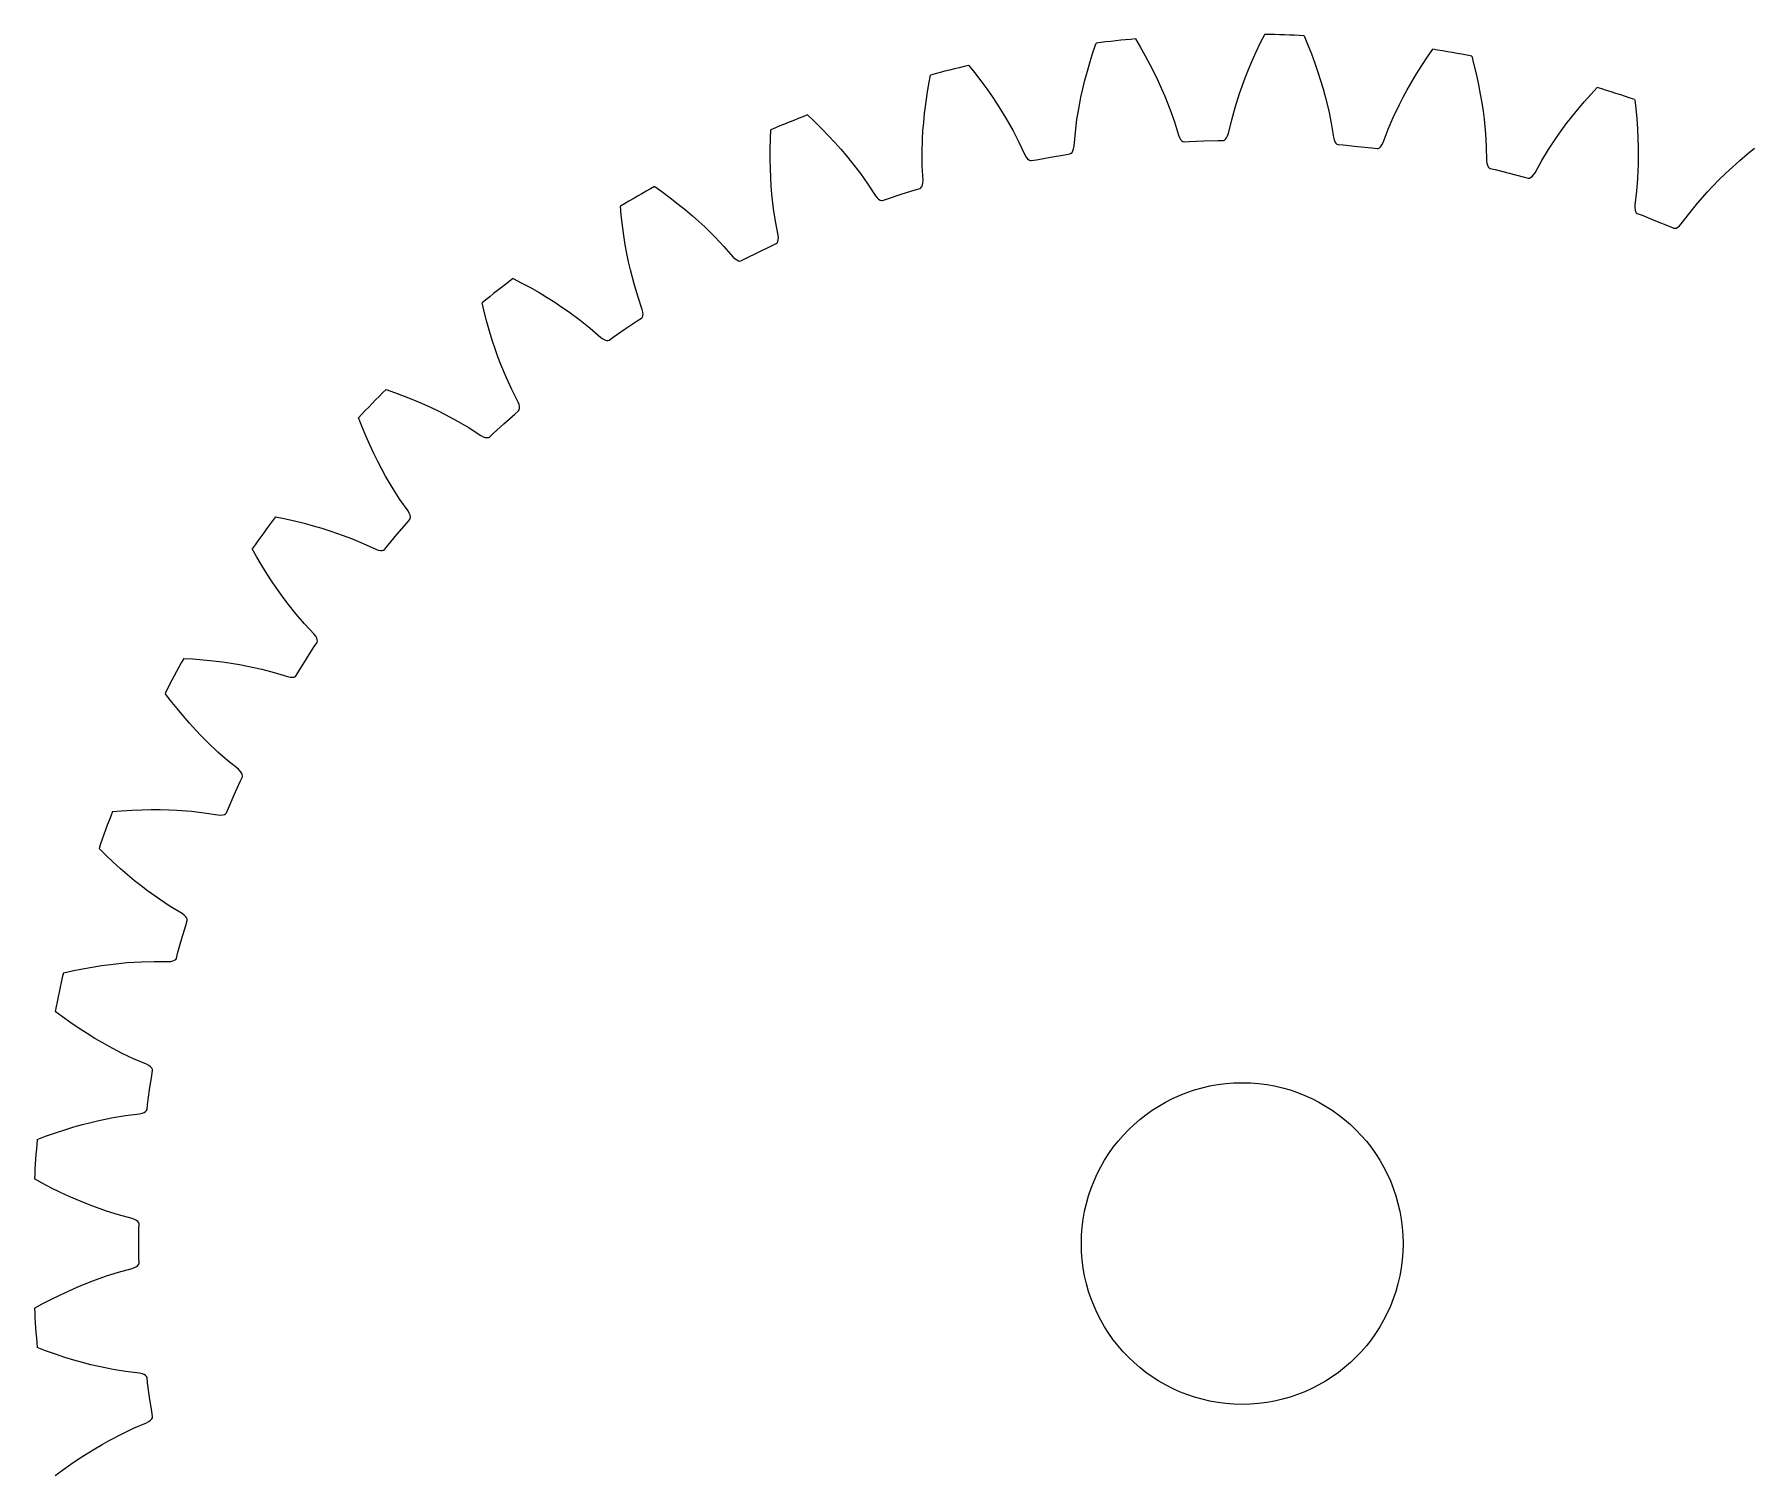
# Model space of a CAD drawing. Extents: x -18.8 to 30.8, y -18.8 to 18.8.
# Drawn here: x -18.77 to 7.96, y -3.61 to 18.8 of the extents above; entities that cross this region are included whole.
import ezdxf

# ---------------------------------------------------------------- set-up
doc = ezdxf.new("R2010")
doc.units = 0

msp = doc.modelspace()

# ---------------------------------------------------------------- linework, layer by layer
msp.add_circle((0, 0), 2.5)
msp.add_circle((0, 0), 2.5)
at = {"layer": 'layer1'}
for p, q in [((-1.659, 18.727), (-1.588, 18.606)), ((0.286, 18.672), (0.349, 18.797)), ((0.963, 18.775), (1.017, 18.646)), ((-2.363, 18.375), (-2.315, 18.53)), ((-2.315, 18.53), (-2.271, 18.662)), ((-1.588, 18.606), (-1.509, 18.465)), ((-1.509, 18.465), (-1.436, 18.328)), ((0.154, 18.384), (0.217, 18.525)), ((0.217, 18.525), (0.286, 18.672)), ((1.017, 18.646), (1.076, 18.495)), ((1.076, 18.495), (1.129, 18.349)), ((2.793, 18.315), (2.882, 18.45)), ((2.882, 18.45), (2.961, 18.565)), ((3.567, 18.459), (3.602, 18.323)), ((-4.249, 18.314), (-4.162, 18.204)), ((-4.162, 18.204), (-4.064, 18.075)), ((-2.444, 18.085), (-2.406, 18.226)), ((-2.406, 18.226), (-2.363, 18.375)), ((-1.436, 18.328), (-1.369, 18.198)), ((-1.369, 18.198), (-1.308, 18.072)), ((0.045, 18.119), (0.097, 18.249)), ((0.097, 18.249), (0.154, 18.384)), ((1.129, 18.349), (1.177, 18.211)), ((1.177, 18.211), (1.219, 18.078)), ((2.635, 18.058), (2.711, 18.183)), ((2.711, 18.183), (2.793, 18.315)), ((3.602, 18.323), (3.639, 18.165)), ((-4.898, 17.867), (-4.871, 18.027)), ((-4.871, 18.027), (-4.846, 18.165)), ((-4.064, 18.075), (-3.972, 17.95)), ((-3.972, 17.95), (-3.889, 17.83)), ((-2.506, 17.819), (-2.478, 17.949)), ((-2.478, 17.949), (-2.444, 18.085)), ((-1.308, 18.072), (-1.253, 17.951)), ((-1.253, 17.951), (-1.204, 17.836)), ((-0.043, 17.877), (-0.002, 17.994)), ((-0.002, 17.994), (0.045, 18.119)), ((1.219, 18.078), (1.257, 17.95)), ((1.257, 17.95), (1.29, 17.83)), ((2.502, 17.82), (2.566, 17.936)), ((2.566, 17.936), (2.635, 18.058)), ((3.639, 18.165), (3.672, 18.014)), ((3.672, 18.014), (3.7, 17.87)), ((5.422, 17.869), (5.516, 17.972)), ((-4.937, 17.569), (-4.92, 17.714)), ((-4.92, 17.714), (-4.898, 17.867)), ((-3.889, 17.83), (-3.811, 17.714)), ((-3.811, 17.714), (-3.739, 17.602)), ((-2.569, 17.472), (-2.531, 17.697)), ((-2.531, 17.697), (-2.506, 17.819)), ((-1.204, 17.836), (-1.12, 17.625)), ((-0.164, 17.469), (-0.112, 17.66)), ((-0.112, 17.66), (-0.043, 17.877)), ((1.29, 17.83), (1.344, 17.609)), ((2.347, 17.504), (2.445, 17.709)), ((2.445, 17.709), (2.502, 17.82)), ((3.7, 17.87), (3.724, 17.732)), ((3.724, 17.732), (3.743, 17.601)), ((5.215, 17.629), (5.315, 17.748)), ((5.315, 17.748), (5.422, 17.869)), ((6.101, 17.782), (6.117, 17.644)), ((-6.757, 17.544), (-6.655, 17.448)), ((-6.655, 17.448), (-6.54, 17.334)), ((-4.962, 17.297), (-4.951, 17.429)), ((-4.951, 17.429), (-4.937, 17.569)), ((-3.739, 17.602), (-3.674, 17.495)), ((-3.674, 17.495), (-3.562, 17.297)), ((-2.593, 17.276), (-2.569, 17.472)), ((-1.12, 17.625), (-1.055, 17.438)), ((-1.055, 17.438), (-0.991, 17.229)), ((-0.213, 17.256), (-0.164, 17.469)), ((1.344, 17.609), (1.382, 17.415)), ((1.382, 17.415), (1.417, 17.199)), ((2.269, 17.322), (2.347, 17.504)), ((3.743, 17.601), (3.759, 17.477)), ((3.759, 17.477), (3.781, 17.251)), ((4.958, 17.298), (5.037, 17.405)), ((5.037, 17.405), (5.123, 17.515)), ((5.123, 17.515), (5.215, 17.629)), ((6.117, 17.644), (6.132, 17.482)), ((6.132, 17.482), (6.143, 17.327)), ((-7.337, 17.012), (-7.333, 17.174)), ((-7.333, 17.174), (-7.327, 17.314)), ((-6.54, 17.334), (-6.432, 17.222)), ((-6.432, 17.222), (-6.332, 17.115)), ((-6.332, 17.115), (-6.239, 17.011)), ((-4.975, 16.945), (-4.969, 17.172)), ((-4.969, 17.172), (-4.962, 17.297)), ((-3.562, 17.297), (-3.472, 17.121)), ((-3.472, 17.121), (-3.379, 16.923)), ((-2.613, 17.058), (-2.593, 17.276)), ((-0.991, 17.229), (-0.975, 17.192)), ((-0.975, 17.192), (-0.958, 17.163)), ((-0.958, 17.163), (-0.94, 17.142)), ((-0.94, 17.142), (-0.922, 17.13)), ((-0.922, 17.13), (-0.904, 17.126)), ((-0.904, 17.126), (-0.824, 17.13)), ((-0.824, 17.13), (-0.599, 17.14)), ((-0.599, 17.14), (-0.373, 17.146)), ((-0.373, 17.146), (-0.293, 17.148)), ((-0.293, 17.148), (-0.275, 17.153)), ((-0.275, 17.153), (-0.258, 17.166)), ((-0.258, 17.166), (-0.242, 17.188)), ((-0.242, 17.188), (-0.227, 17.218)), ((-0.227, 17.218), (-0.213, 17.256)), ((1.417, 17.199), (1.427, 17.16)), ((1.427, 17.16), (1.44, 17.129)), ((1.44, 17.129), (1.455, 17.106)), ((2.172, 17.082), (2.19, 17.118)), ((2.19, 17.118), (2.269, 17.322)), ((3.781, 17.251), (3.792, 17.053)), ((4.76, 17.007), (4.886, 17.196)), ((4.886, 17.196), (4.958, 17.298)), ((6.143, 17.327), (6.151, 17.181)), ((6.151, 17.181), (6.155, 17.041)), ((-7.337, 16.857), (-7.337, 17.012)), ((-7.334, 16.711), (-7.337, 16.857)), ((-6.239, 17.011), (-6.153, 16.91)), ((-6.153, 16.91), (-6.073, 16.813)), ((-4.973, 16.747), (-4.975, 16.945)), ((-3.379, 16.923), (-3.358, 16.889)), ((-3.358, 16.889), (-3.337, 16.863)), ((-3.337, 16.863), (-3.316, 16.845)), ((-3.316, 16.845), (-3.297, 16.835)), ((-3.279, 16.834), (-3.2, 16.849)), ((-3.2, 16.849), (-2.978, 16.889)), ((-2.978, 16.889), (-2.755, 16.927)), ((-2.755, 16.927), (-2.677, 16.94)), ((-2.677, 16.94), (-2.66, 16.948)), ((-2.66, 16.948), (-2.645, 16.963)), ((-2.645, 16.963), (-2.632, 16.987)), ((-2.632, 16.987), (-2.621, 17.019)), ((-2.621, 17.019), (-2.613, 17.058)), ((1.455, 17.106), (1.471, 17.092)), ((1.471, 17.092), (1.488, 17.085)), ((1.488, 17.085), (1.568, 17.078)), ((1.568, 17.078), (1.793, 17.056)), ((1.793, 17.056), (2.017, 17.031)), ((2.017, 17.031), (2.096, 17.021)), ((2.096, 17.021), (2.114, 17.024)), ((2.114, 17.024), (2.133, 17.035)), ((2.133, 17.035), (2.152, 17.054)), ((2.152, 17.054), (2.172, 17.082)), ((3.792, 17.053), (3.796, 16.835)), ((4.658, 16.837), (4.76, 17.007)), ((6.155, 17.041), (6.156, 16.909)), ((6.156, 16.909), (6.155, 16.784)), ((7.733, 16.835), (7.856, 16.941)), ((7.856, 16.941), (7.964, 17.03)), ((-7.329, 16.57), (-7.334, 16.711)), ((-6.073, 16.813), (-5.935, 16.633)), ((-5.935, 16.633), (-5.821, 16.471)), ((-4.961, 16.529), (-4.973, 16.747)), ((-3.297, 16.835), (-3.279, 16.834)), ((3.796, 16.835), (3.802, 16.794)), ((3.802, 16.794), (3.81, 16.762)), ((3.81, 16.762), (3.822, 16.737)), ((3.822, 16.737), (3.836, 16.721)), ((3.836, 16.721), (3.852, 16.712)), ((3.852, 16.712), (3.929, 16.694)), ((3.929, 16.694), (4.149, 16.641)), ((4.149, 16.641), (4.368, 16.585)), ((4.368, 16.585), (4.445, 16.564)), ((4.483, 16.572), (4.505, 16.589)), ((4.505, 16.589), (4.528, 16.613)), ((4.528, 16.613), (4.551, 16.646)), ((4.551, 16.646), (4.658, 16.837)), ((6.155, 16.784), (6.145, 16.556)), ((7.41, 16.534), (7.511, 16.632)), ((7.511, 16.632), (7.618, 16.732)), ((7.618, 16.732), (7.733, 16.835)), ((-9.132, 16.433), (-9.019, 16.352)), ((-9.019, 16.352), (-8.889, 16.255)), ((-7.321, 16.438), (-7.329, 16.57)), ((-7.311, 16.313), (-7.321, 16.438)), ((-7.285, 16.087), (-7.311, 16.313)), ((-5.821, 16.471), (-5.701, 16.288)), ((-5.514, 16.239), (-5.3, 16.311)), ((-5.3, 16.311), (-5.084, 16.379)), ((-5.084, 16.379), (-5.008, 16.402)), ((-5.008, 16.402), (-4.993, 16.412)), ((-4.993, 16.412), (-4.98, 16.43)), ((-4.98, 16.43), (-4.97, 16.455)), ((-4.97, 16.455), (-4.964, 16.488)), ((-4.964, 16.488), (-4.961, 16.529)), ((4.445, 16.564), (4.463, 16.564)), ((4.463, 16.564), (4.483, 16.572)), ((6.129, 16.359), (6.102, 16.142)), ((6.145, 16.556), (6.129, 16.359)), ((7.08, 16.179), (7.231, 16.349)), ((7.231, 16.349), (7.317, 16.44)), ((7.317, 16.44), (7.41, 16.534)), ((-9.652, 15.986), (-9.665, 16.125)), ((-8.889, 16.255), (-8.766, 16.16)), ((-8.766, 16.16), (-8.653, 16.068)), ((-8.653, 16.068), (-8.546, 15.977)), ((-7.255, 15.892), (-7.285, 16.087)), ((-5.701, 16.288), (-5.676, 16.257)), ((-5.676, 16.257), (-5.651, 16.234)), ((-5.651, 16.234), (-5.629, 16.219)), ((-5.629, 16.219), (-5.608, 16.213)), ((-5.608, 16.213), (-5.589, 16.214)), ((-5.589, 16.214), (-5.514, 16.239)), ((6.102, 16.142), (6.102, 16.102)), ((6.102, 16.102), (6.106, 16.069)), ((6.106, 16.069), (6.114, 16.043)), ((6.114, 16.043), (6.125, 16.024)), ((6.956, 16.025), (7.08, 16.179)), ((-9.633, 15.825), (-9.652, 15.986)), ((-9.612, 15.671), (-9.633, 15.825)), ((-8.546, 15.977), (-8.446, 15.889)), ((-8.446, 15.889), (-8.354, 15.805)), ((-8.354, 15.805), (-8.192, 15.645)), ((-7.214, 15.677), (-7.255, 15.892)), ((6.125, 16.024), (6.14, 16.013)), ((6.14, 16.013), (6.214, 15.985)), ((6.214, 15.985), (6.425, 15.901)), ((6.425, 15.901), (6.634, 15.815)), ((6.634, 15.815), (6.707, 15.784)), ((6.707, 15.784), (6.725, 15.782)), ((6.725, 15.782), (6.746, 15.787)), ((6.746, 15.787), (6.77, 15.8)), ((6.77, 15.8), (6.796, 15.822)), ((6.796, 15.822), (6.824, 15.851)), ((6.824, 15.851), (6.956, 16.025)), ((-9.589, 15.527), (-9.612, 15.671)), ((-9.564, 15.389), (-9.589, 15.527)), ((-8.192, 15.645), (-8.056, 15.501)), ((-7.518, 15.414), (-7.314, 15.512)), ((-7.314, 15.512), (-7.242, 15.546)), ((-7.242, 15.546), (-7.228, 15.558)), ((-7.228, 15.558), (-7.218, 15.577)), ((-7.218, 15.577), (-7.212, 15.604)), ((-7.21, 15.637), (-7.214, 15.677)), ((-7.212, 15.604), (-7.21, 15.637)), ((-9.537, 15.259), (-9.564, 15.389)), ((-9.51, 15.137), (-9.537, 15.259)), ((-8.056, 15.501), (-7.913, 15.336)), ((-7.913, 15.336), (-7.883, 15.309)), ((-7.883, 15.309), (-7.856, 15.29)), ((-7.856, 15.29), (-7.831, 15.278)), ((-7.831, 15.278), (-7.81, 15.274)), ((-7.81, 15.274), (-7.792, 15.278)), ((-7.792, 15.278), (-7.721, 15.314)), ((-7.721, 15.314), (-7.518, 15.414)), ((-11.331, 15.002), (-11.207, 14.937)), ((-9.453, 14.917), (-9.51, 15.137)), ((-11.207, 14.937), (-11.064, 14.86)), ((-11.064, 14.86), (-10.93, 14.782)), ((-10.93, 14.782), (-10.805, 14.707)), ((-10.805, 14.707), (-10.686, 14.632)), ((-9.396, 14.728), (-9.453, 14.917)), ((-9.325, 14.521), (-9.396, 14.728)), ((-11.782, 14.487), (-11.815, 14.623)), ((-11.741, 14.331), (-11.782, 14.487)), ((-10.686, 14.632), (-10.575, 14.559)), ((-10.575, 14.559), (-10.473, 14.488)), ((-10.473, 14.488), (-10.289, 14.353)), ((-9.317, 14.481), (-9.325, 14.521)), ((-9.313, 14.448), (-9.317, 14.481)), ((-9.316, 14.421), (-9.313, 14.448)), ((-11.699, 14.181), (-11.741, 14.331)), ((-11.656, 14.042), (-11.699, 14.181)), ((-10.289, 14.353), (-10.135, 14.229)), ((-10.135, 14.229), (-9.97, 14.086)), ((-9.777, 14.09), (-9.59, 14.218)), ((-9.59, 14.218), (-9.402, 14.343)), ((-9.402, 14.343), (-9.335, 14.387)), ((-9.335, 14.387), (-9.323, 14.4)), ((-9.323, 14.4), (-9.316, 14.421)), ((-11.612, 13.908), (-11.656, 14.042)), ((-11.568, 13.783), (-11.612, 13.908)), ((-9.97, 14.086), (-9.937, 14.063)), ((-9.937, 14.063), (-9.907, 14.048)), ((-9.907, 14.048), (-9.881, 14.04)), ((-9.881, 14.04), (-9.859, 14.039)), ((-9.859, 14.039), (-9.842, 14.045)), ((-9.842, 14.045), (-9.777, 14.09)), ((-11.524, 13.666), (-11.568, 13.783)), ((-11.437, 13.456), (-11.524, 13.666)), ((-11.354, 13.277), (-11.437, 13.456)), ((-13.308, 13.279), (-13.176, 13.232)), ((-13.176, 13.232), (-13.025, 13.175)), ((-13.025, 13.175), (-12.881, 13.117)), ((-12.881, 13.117), (-12.746, 13.06)), ((-11.255, 13.082), (-11.354, 13.277)), ((-13.684, 12.707), (-13.735, 12.837)), ((-12.746, 13.06), (-12.618, 13.003)), ((-12.618, 13.003), (-12.499, 12.946)), ((-12.499, 12.946), (-12.387, 12.89)), ((-12.387, 12.89), (-12.187, 12.781)), ((-11.476, 12.745), (-11.307, 12.895)), ((-11.307, 12.895), (-11.247, 12.947)), ((-11.241, 13.044), (-11.255, 13.082)), ((-11.247, 12.947), (-11.237, 12.963)), ((-11.234, 13.011), (-11.241, 13.044)), ((-11.237, 12.963), (-11.232, 12.984)), ((-11.232, 12.984), (-11.234, 13.011)), ((-13.622, 12.557), (-13.684, 12.707)), ((-12.187, 12.781), (-12.017, 12.68)), ((-12.017, 12.68), (-11.834, 12.561)), ((-11.701, 12.538), (-11.643, 12.593)), ((-11.643, 12.593), (-11.476, 12.745)), ((-13.559, 12.415), (-13.622, 12.557)), ((-13.497, 12.283), (-13.559, 12.415)), ((-11.834, 12.561), (-11.797, 12.543)), ((-11.797, 12.543), (-11.766, 12.532)), ((-11.766, 12.532), (-11.739, 12.528)), ((-11.739, 12.528), (-11.717, 12.53)), ((-11.717, 12.53), (-11.701, 12.538)), ((-13.435, 12.157), (-13.497, 12.283)), ((-13.374, 12.039), (-13.435, 12.157)), ((-13.314, 11.93), (-13.374, 12.039)), ((-13.199, 11.733), (-13.314, 11.93)), ((-13.092, 11.567), (-13.199, 11.733)), ((-12.966, 11.388), (-13.092, 11.567)), ((-15.027, 11.298), (-14.89, 11.27)), ((-14.89, 11.27), (-14.732, 11.234)), ((-14.732, 11.234), (-14.581, 11.197)), ((-12.991, 11.196), (-12.939, 11.256)), ((-12.947, 11.352), (-12.966, 11.388)), ((-12.935, 11.321), (-12.947, 11.352)), ((-12.939, 11.256), (-12.931, 11.273)), ((-12.93, 11.295), (-12.935, 11.321)), ((-12.931, 11.273), (-12.93, 11.295)), ((-14.581, 11.197), (-14.44, 11.159)), ((-14.44, 11.159), (-14.305, 11.12)), ((-14.305, 11.12), (-14.179, 11.08)), ((-14.179, 11.08), (-14.06, 11.04)), ((-14.06, 11.04), (-13.847, 10.961)), ((-13.282, 10.85), (-13.138, 11.024)), ((-13.138, 11.024), (-12.991, 11.196)), ((-15.319, 10.678), (-15.388, 10.8)), ((-13.847, 10.961), (-13.665, 10.884)), ((-13.665, 10.884), (-13.467, 10.792)), ((-13.467, 10.792), (-13.428, 10.779)), ((-13.428, 10.779), (-13.395, 10.773)), ((-13.395, 10.773), (-13.368, 10.772)), ((-13.368, 10.772), (-13.347, 10.777)), ((-13.347, 10.777), (-13.332, 10.788)), ((-13.332, 10.788), (-13.282, 10.85)), ((-15.237, 10.539), (-15.319, 10.678)), ((-15.155, 10.407), (-15.237, 10.539)), ((-15.075, 10.285), (-15.155, 10.407)), ((-14.996, 10.169), (-15.075, 10.285)), ((-14.919, 10.061), (-14.996, 10.169)), ((-14.845, 9.96), (-14.919, 10.061)), ((-14.703, 9.782), (-14.845, 9.96)), ((-14.574, 9.633), (-14.703, 9.782)), ((-14.425, 9.473), (-14.574, 9.633)), ((-14.401, 9.44), (-14.425, 9.473)), ((-14.385, 9.411), (-14.401, 9.44)), ((-14.376, 9.385), (-14.385, 9.411)), ((-14.38, 9.346), (-14.374, 9.363)), ((-14.374, 9.363), (-14.376, 9.385)), ((-16.453, 9.096), (-16.313, 9.088)), ((-14.544, 9.088), (-14.423, 9.279)), ((-14.423, 9.279), (-14.38, 9.346)), ((-16.313, 9.088), (-16.152, 9.075)), ((-16.152, 9.075), (-15.997, 9.059)), ((-15.997, 9.059), (-15.852, 9.041)), ((-15.852, 9.041), (-15.714, 9.021)), ((-15.714, 9.021), (-15.583, 8.999)), ((-15.583, 8.999), (-15.46, 8.976)), ((-15.46, 8.976), (-15.238, 8.927)), ((-15.238, 8.927), (-15.047, 8.876)), ((-15.047, 8.876), (-14.837, 8.813)), ((-14.717, 8.815), (-14.704, 8.828)), ((-14.704, 8.828), (-14.663, 8.896)), ((-14.663, 8.896), (-14.544, 9.088)), ((-14.837, 8.813), (-14.798, 8.805)), ((-14.798, 8.805), (-14.764, 8.804)), ((-14.764, 8.804), (-14.737, 8.807)), ((-14.737, 8.807), (-14.717, 8.815)), ((-16.656, 8.443), (-16.742, 8.553)), ((-16.555, 8.316), (-16.656, 8.443)), ((-16.456, 8.197), (-16.555, 8.316)), ((-16.36, 8.087), (-16.456, 8.197)), ((-16.265, 7.983), (-16.36, 8.087)), ((-16.174, 7.886), (-16.265, 7.983)), ((-16.086, 7.798), (-16.174, 7.886)), ((-15.922, 7.641), (-16.086, 7.798)), ((-15.773, 7.511), (-15.922, 7.641)), ((-15.603, 7.373), (-15.773, 7.511)), ((-15.575, 7.344), (-15.603, 7.373)), ((-15.555, 7.317), (-15.575, 7.344)), ((-15.574, 7.181), (-15.541, 7.254)), ((-15.542, 7.293), (-15.555, 7.317)), ((-15.538, 7.272), (-15.542, 7.293)), ((-15.541, 7.254), (-15.538, 7.272)), ((-15.758, 6.768), (-15.667, 6.976)), ((-15.667, 6.976), (-15.574, 7.181)), ((-17.559, 6.718), (-17.419, 6.729)), ((-17.419, 6.729), (-17.258, 6.738)), ((-17.258, 6.738), (-17.102, 6.744)), ((-17.102, 6.744), (-16.956, 6.747)), ((-16.956, 6.747), (-16.816, 6.746)), ((-16.816, 6.746), (-16.683, 6.743)), ((-16.683, 6.743), (-16.559, 6.737)), ((-16.559, 6.737), (-16.332, 6.719)), ((-16.332, 6.719), (-16.135, 6.696)), ((-16.135, 6.696), (-15.92, 6.662)), ((-15.801, 6.681), (-15.789, 6.695)), ((-15.789, 6.695), (-15.758, 6.768)), ((-15.92, 6.662), (-15.879, 6.66)), ((-15.879, 6.66), (-15.846, 6.663)), ((-15.846, 6.663), (-15.82, 6.67)), ((-15.82, 6.67), (-15.801, 6.681)), ((-17.669, 6.042), (-17.769, 6.14)), ((-17.551, 5.931), (-17.669, 6.042)), ((-17.436, 5.827), (-17.551, 5.931)), ((-17.326, 5.731), (-17.436, 5.827)), ((-17.218, 5.641), (-17.326, 5.731)), ((-17.114, 5.559), (-17.218, 5.641)), ((-17.015, 5.483), (-17.114, 5.559)), ((-16.83, 5.351), (-17.015, 5.483)), ((-16.665, 5.242), (-16.83, 5.351)), ((-16.477, 5.129), (-16.665, 5.242)), ((-16.445, 5.105), (-16.477, 5.129)), ((-16.422, 5.081), (-16.445, 5.105)), ((-16.406, 5.059), (-16.422, 5.081)), ((-16.486, 4.727), (-16.422, 4.944)), ((-16.422, 4.944), (-16.399, 5.02)), ((-16.398, 5.039), (-16.406, 5.059)), ((-16.399, 5.02), (-16.398, 5.039)), ((-16.547, 4.51), (-16.486, 4.727)), ((-18.027, 4.271), (-17.875, 4.298)), ((-17.875, 4.298), (-17.73, 4.321)), ((-17.73, 4.321), (-17.591, 4.34)), ((-17.591, 4.34), (-17.459, 4.355)), ((-17.459, 4.355), (-17.335, 4.367)), ((-17.335, 4.367), (-17.108, 4.381)), ((-17.108, 4.381), (-16.91, 4.385)), ((-16.91, 4.385), (-16.692, 4.382)), ((-16.692, 4.382), (-16.652, 4.386)), ((-16.652, 4.386), (-16.619, 4.393)), ((-16.619, 4.393), (-16.594, 4.403)), ((-16.594, 4.403), (-16.577, 4.417)), ((-16.577, 4.417), (-16.567, 4.433)), ((-16.567, 4.433), (-16.547, 4.51)), ((-18.323, 4.209), (-18.186, 4.239)), ((-18.186, 4.239), (-18.027, 4.271)), ((-18.338, 3.524), (-18.451, 3.607)), ((-18.206, 3.431), (-18.338, 3.524)), ((-18.078, 3.343), (-18.206, 3.431)), ((-17.955, 3.264), (-18.078, 3.343)), ((-17.836, 3.19), (-17.955, 3.264)), ((-17.721, 3.123), (-17.836, 3.19)), ((-17.613, 3.061), (-17.721, 3.123)), ((-17.411, 2.956), (-17.613, 3.061)), ((-17.232, 2.872), (-17.411, 2.956)), ((-17.031, 2.786), (-17.232, 2.872)), ((-16.996, 2.766), (-17.031, 2.786)), ((-16.969, 2.746), (-16.996, 2.766)), ((-16.95, 2.727), (-16.969, 2.746)), ((-16.94, 2.707), (-16.95, 2.727)), ((-16.95, 2.61), (-16.938, 2.689)), ((-16.938, 2.689), (-16.94, 2.707)), ((-16.983, 2.387), (-16.95, 2.61)), ((-17.023, 2.084), (-17.013, 2.163)), ((-17.013, 2.163), (-16.983, 2.387)), ((-18.024, 1.85), (-17.896, 1.883)), ((-17.896, 1.883), (-17.774, 1.912)), ((-17.774, 1.912), (-17.551, 1.957)), ((-17.551, 1.957), (-17.356, 1.989)), ((-17.356, 1.989), (-17.139, 2.016)), ((-17.139, 2.016), (-17.1, 2.025)), ((-17.1, 2.025), (-17.069, 2.037)), ((-17.069, 2.037), (-17.045, 2.051)), ((-17.045, 2.051), (-17.03, 2.067)), ((-17.03, 2.067), (-17.023, 2.084)), ((-18.73, 1.618), (-18.599, 1.667)), ((-18.599, 1.667), (-18.446, 1.721)), ((-18.446, 1.721), (-18.299, 1.769)), ((-18.299, 1.769), (-18.159, 1.812)), ((-18.159, 1.812), (-18.024, 1.85)), ((-18.65, 0.938), (-18.773, 1.005)), ((-18.506, 0.863), (-18.65, 0.938)), ((-18.367, 0.795), (-18.506, 0.863)), ((-18.235, 0.733), (-18.367, 0.795)), ((-18.106, 0.677), (-18.235, 0.733)), ((-17.984, 0.626), (-18.106, 0.677)), ((-17.867, 0.581), (-17.984, 0.626)), ((-17.653, 0.504), (-17.867, 0.581)), ((-17.464, 0.446), (-17.653, 0.504)), ((-17.253, 0.389), (-17.464, 0.446)), ((-17.215, 0.374), (-17.253, 0.389)), ((-17.186, 0.358), (-17.215, 0.374)), ((-17.165, 0.341), (-17.186, 0.358)), ((-17.152, 0.323), (-17.165, 0.341)), ((-17.147, 0.306), (-17.152, 0.323)), ((-17.149, 0.226), (-17.147, 0.306)), ((-17.15, 0), (-17.149, 0.226)), ((-17.149, -0.226), (-17.15, 0)), ((-17.147, -0.306), (-17.149, -0.226)), ((-17.867, -0.581), (-17.653, -0.504)), ((-17.653, -0.504), (-17.464, -0.446)), ((-17.464, -0.446), (-17.253, -0.389)), ((-17.253, -0.389), (-17.215, -0.374)), ((-17.215, -0.374), (-17.186, -0.358)), ((-17.186, -0.358), (-17.165, -0.341)), ((-17.165, -0.341), (-17.152, -0.323)), ((-17.152, -0.323), (-17.147, -0.306)), ((-18.506, -0.863), (-18.367, -0.795)), ((-18.367, -0.795), (-18.235, -0.733)), ((-18.235, -0.733), (-18.106, -0.677)), ((-18.106, -0.677), (-17.984, -0.626)), ((-17.984, -0.626), (-17.867, -0.581)), ((-18.773, -1.005), (-18.65, -0.938)), ((-18.65, -0.938), (-18.506, -0.863)), ((-18.599, -1.667), (-18.73, -1.618)), ((-18.446, -1.721), (-18.599, -1.667)), ((-18.299, -1.769), (-18.446, -1.721)), ((-18.159, -1.812), (-18.299, -1.769)), ((-18.024, -1.85), (-18.159, -1.812)), ((-17.896, -1.883), (-18.024, -1.85)), ((-17.774, -1.912), (-17.896, -1.883)), ((-17.551, -1.957), (-17.774, -1.912)), ((-17.356, -1.989), (-17.551, -1.957)), ((-17.139, -2.016), (-17.356, -1.989)), ((-17.1, -2.025), (-17.139, -2.016)), ((-17.069, -2.037), (-17.1, -2.025)), ((-17.045, -2.051), (-17.069, -2.037)), ((-17.03, -2.067), (-17.045, -2.051)), ((-17.023, -2.084), (-17.03, -2.067)), ((-17.013, -2.163), (-17.023, -2.084)), ((-16.983, -2.387), (-17.013, -2.163)), ((-16.95, -2.61), (-16.983, -2.387)), ((-16.938, -2.689), (-16.95, -2.61)), ((-17.411, -2.956), (-17.232, -2.872)), ((-17.232, -2.872), (-17.031, -2.786)), ((-17.031, -2.786), (-16.996, -2.766)), ((-16.996, -2.766), (-16.969, -2.746)), ((-16.969, -2.746), (-16.95, -2.727)), ((-16.95, -2.727), (-16.94, -2.707)), ((-16.94, -2.707), (-16.938, -2.689)), ((-17.955, -3.264), (-17.836, -3.19)), ((-17.836, -3.19), (-17.721, -3.123)), ((-17.721, -3.123), (-17.613, -3.061)), ((-17.613, -3.061), (-17.411, -2.956)), ((-18.338, -3.524), (-18.206, -3.431)), ((-18.206, -3.431), (-18.078, -3.343)), ((-18.078, -3.343), (-17.955, -3.264)), ((-18.451, -3.607), (-18.338, -3.524))]:
    msp.add_line(p, q, dxfattribs=at)
for start, end in [(95.0629, 96.9371), (87.0629, 88.9371), (79.0629, 80.9371), (103.0629, 104.9371), (71.0629, 72.9371), (111.0629, 112.9371), (119.0629, 120.9371), (127.0629, 128.9371), (135.0629, 136.9371), (143.0629, 144.9371), (151.0629, 152.9371), (159.0629, 160.9371), (167.0629, 168.9371), (175.0629, 176.9371), (183.0629, 184.9371)]:
    msp.add_arc((0, 0), 18.8, start, end, dxfattribs=at)
at = {"layer": 'layer3'}
for p, q in [((-1.659, 18.727), (-1.588, 18.606)), ((0.286, 18.672), (0.349, 18.797)), ((0.963, 18.775), (1.017, 18.646)), ((-2.363, 18.375), (-2.315, 18.53)), ((-2.315, 18.53), (-2.271, 18.662)), ((-1.588, 18.606), (-1.509, 18.465)), ((-1.509, 18.465), (-1.436, 18.328)), ((0.154, 18.384), (0.217, 18.525)), ((0.217, 18.525), (0.286, 18.672)), ((1.017, 18.646), (1.076, 18.495)), ((1.076, 18.495), (1.129, 18.349)), ((2.793, 18.315), (2.882, 18.45)), ((2.882, 18.45), (2.961, 18.565)), ((3.567, 18.459), (3.602, 18.323)), ((-4.249, 18.314), (-4.162, 18.204)), ((-4.162, 18.204), (-4.064, 18.075)), ((-2.444, 18.085), (-2.406, 18.226)), ((-2.406, 18.226), (-2.363, 18.375)), ((-1.436, 18.328), (-1.369, 18.198)), ((-1.369, 18.198), (-1.308, 18.072)), ((0.045, 18.119), (0.097, 18.249)), ((0.097, 18.249), (0.154, 18.384)), ((1.129, 18.349), (1.177, 18.211)), ((1.177, 18.211), (1.219, 18.078)), ((2.635, 18.058), (2.711, 18.183)), ((2.711, 18.183), (2.793, 18.315)), ((3.602, 18.323), (3.639, 18.165)), ((-4.898, 17.867), (-4.871, 18.027)), ((-4.871, 18.027), (-4.846, 18.165)), ((-4.064, 18.075), (-3.972, 17.95)), ((-3.972, 17.95), (-3.889, 17.83)), ((-2.506, 17.819), (-2.478, 17.949)), ((-2.478, 17.949), (-2.444, 18.085)), ((-1.308, 18.072), (-1.253, 17.951)), ((-1.253, 17.951), (-1.204, 17.836)), ((-0.043, 17.877), (-0.002, 17.994)), ((-0.002, 17.994), (0.045, 18.119)), ((1.219, 18.078), (1.257, 17.95)), ((1.257, 17.95), (1.29, 17.83)), ((2.502, 17.82), (2.566, 17.936)), ((2.566, 17.936), (2.635, 18.058)), ((3.639, 18.165), (3.672, 18.014)), ((3.672, 18.014), (3.7, 17.87)), ((5.422, 17.869), (5.516, 17.972)), ((-4.937, 17.569), (-4.92, 17.714)), ((-4.92, 17.714), (-4.898, 17.867)), ((-3.889, 17.83), (-3.811, 17.714)), ((-3.811, 17.714), (-3.739, 17.602)), ((-2.569, 17.472), (-2.531, 17.697)), ((-2.531, 17.697), (-2.506, 17.819)), ((-1.204, 17.836), (-1.12, 17.625)), ((-0.164, 17.469), (-0.112, 17.66)), ((-0.112, 17.66), (-0.043, 17.877)), ((1.29, 17.83), (1.344, 17.609)), ((2.347, 17.504), (2.445, 17.709)), ((2.445, 17.709), (2.502, 17.82)), ((3.7, 17.87), (3.724, 17.732)), ((3.724, 17.732), (3.743, 17.601)), ((5.215, 17.629), (5.315, 17.748)), ((5.315, 17.748), (5.422, 17.869)), ((6.101, 17.782), (6.117, 17.644)), ((-6.757, 17.544), (-6.655, 17.448)), ((-6.655, 17.448), (-6.54, 17.334)), ((-4.962, 17.297), (-4.951, 17.429)), ((-4.951, 17.429), (-4.937, 17.569)), ((-3.739, 17.602), (-3.674, 17.495)), ((-3.674, 17.495), (-3.562, 17.297)), ((-2.593, 17.276), (-2.569, 17.472)), ((-1.12, 17.625), (-1.055, 17.438)), ((-1.055, 17.438), (-0.991, 17.229)), ((-0.213, 17.256), (-0.164, 17.469)), ((1.344, 17.609), (1.382, 17.415)), ((1.382, 17.415), (1.417, 17.199)), ((2.269, 17.322), (2.347, 17.504)), ((3.743, 17.601), (3.759, 17.477)), ((3.759, 17.477), (3.781, 17.251)), ((4.958, 17.298), (5.037, 17.405)), ((5.037, 17.405), (5.123, 17.515)), ((5.123, 17.515), (5.215, 17.629)), ((6.117, 17.644), (6.132, 17.482)), ((6.132, 17.482), (6.143, 17.327)), ((-7.337, 17.012), (-7.333, 17.174)), ((-7.333, 17.174), (-7.327, 17.314)), ((-6.54, 17.334), (-6.432, 17.222)), ((-6.432, 17.222), (-6.332, 17.115)), ((-6.332, 17.115), (-6.239, 17.011)), ((-4.975, 16.945), (-4.969, 17.172)), ((-4.969, 17.172), (-4.962, 17.297)), ((-3.562, 17.297), (-3.472, 17.121)), ((-3.472, 17.121), (-3.379, 16.923)), ((-2.613, 17.058), (-2.593, 17.276)), ((-0.991, 17.229), (-0.975, 17.192)), ((-0.975, 17.192), (-0.958, 17.163)), ((-0.958, 17.163), (-0.94, 17.142)), ((-0.94, 17.142), (-0.922, 17.13)), ((-0.922, 17.13), (-0.904, 17.126)), ((-0.904, 17.126), (-0.824, 17.13)), ((-0.824, 17.13), (-0.599, 17.14)), ((-0.599, 17.14), (-0.373, 17.146)), ((-0.373, 17.146), (-0.293, 17.148)), ((-0.293, 17.148), (-0.275, 17.153)), ((-0.275, 17.153), (-0.258, 17.166)), ((-0.258, 17.166), (-0.242, 17.188)), ((-0.242, 17.188), (-0.227, 17.218)), ((-0.227, 17.218), (-0.213, 17.256)), ((1.417, 17.199), (1.427, 17.16)), ((1.427, 17.16), (1.44, 17.129)), ((1.44, 17.129), (1.455, 17.106)), ((2.172, 17.082), (2.19, 17.118)), ((2.19, 17.118), (2.269, 17.322)), ((3.781, 17.251), (3.792, 17.053)), ((4.76, 17.007), (4.886, 17.196)), ((4.886, 17.196), (4.958, 17.298)), ((6.143, 17.327), (6.151, 17.181)), ((6.151, 17.181), (6.155, 17.041)), ((-7.337, 16.857), (-7.337, 17.012)), ((-7.334, 16.711), (-7.337, 16.857)), ((-6.239, 17.011), (-6.153, 16.91)), ((-6.153, 16.91), (-6.073, 16.813)), ((-4.973, 16.747), (-4.975, 16.945)), ((-3.379, 16.923), (-3.358, 16.889)), ((-3.358, 16.889), (-3.337, 16.863)), ((-3.337, 16.863), (-3.316, 16.845)), ((-3.316, 16.845), (-3.297, 16.835)), ((-3.279, 16.834), (-3.2, 16.849)), ((-3.2, 16.849), (-2.978, 16.889)), ((-2.978, 16.889), (-2.755, 16.927)), ((-2.755, 16.927), (-2.677, 16.94)), ((-2.677, 16.94), (-2.66, 16.948)), ((-2.66, 16.948), (-2.645, 16.963)), ((-2.645, 16.963), (-2.632, 16.987)), ((-2.632, 16.987), (-2.621, 17.019)), ((-2.621, 17.019), (-2.613, 17.058)), ((1.455, 17.106), (1.471, 17.092)), ((1.471, 17.092), (1.488, 17.085)), ((1.488, 17.085), (1.568, 17.078)), ((1.568, 17.078), (1.793, 17.056)), ((1.793, 17.056), (2.017, 17.031)), ((2.017, 17.031), (2.096, 17.021)), ((2.096, 17.021), (2.114, 17.024)), ((2.114, 17.024), (2.133, 17.035)), ((2.133, 17.035), (2.152, 17.054)), ((2.152, 17.054), (2.172, 17.082)), ((3.792, 17.053), (3.796, 16.835)), ((4.658, 16.837), (4.76, 17.007)), ((6.155, 17.041), (6.156, 16.909)), ((6.156, 16.909), (6.155, 16.784)), ((7.733, 16.835), (7.856, 16.941)), ((7.856, 16.941), (7.964, 17.03)), ((-7.329, 16.57), (-7.334, 16.711)), ((-6.073, 16.813), (-5.935, 16.633)), ((-5.935, 16.633), (-5.821, 16.471)), ((-4.961, 16.529), (-4.973, 16.747)), ((-3.297, 16.835), (-3.279, 16.834)), ((3.796, 16.835), (3.802, 16.794)), ((3.802, 16.794), (3.81, 16.762)), ((3.81, 16.762), (3.822, 16.737)), ((3.822, 16.737), (3.836, 16.721)), ((3.836, 16.721), (3.852, 16.712)), ((3.852, 16.712), (3.929, 16.694)), ((3.929, 16.694), (4.149, 16.641)), ((4.149, 16.641), (4.368, 16.585)), ((4.368, 16.585), (4.445, 16.564)), ((4.483, 16.572), (4.505, 16.589)), ((4.505, 16.589), (4.528, 16.613)), ((4.528, 16.613), (4.551, 16.646)), ((4.551, 16.646), (4.658, 16.837)), ((6.155, 16.784), (6.145, 16.556)), ((7.41, 16.534), (7.511, 16.632)), ((7.511, 16.632), (7.618, 16.732)), ((7.618, 16.732), (7.733, 16.835)), ((-9.132, 16.433), (-9.019, 16.352)), ((-9.019, 16.352), (-8.889, 16.255)), ((-7.321, 16.438), (-7.329, 16.57)), ((-7.311, 16.313), (-7.321, 16.438)), ((-7.285, 16.087), (-7.311, 16.313)), ((-5.821, 16.471), (-5.701, 16.288)), ((-5.514, 16.239), (-5.3, 16.311)), ((-5.3, 16.311), (-5.084, 16.379)), ((-5.084, 16.379), (-5.008, 16.402)), ((-5.008, 16.402), (-4.993, 16.412)), ((-4.993, 16.412), (-4.98, 16.43)), ((-4.98, 16.43), (-4.97, 16.455)), ((-4.97, 16.455), (-4.964, 16.488)), ((-4.964, 16.488), (-4.961, 16.529)), ((4.445, 16.564), (4.463, 16.564)), ((4.463, 16.564), (4.483, 16.572)), ((6.129, 16.359), (6.102, 16.142)), ((6.145, 16.556), (6.129, 16.359)), ((7.08, 16.179), (7.231, 16.349)), ((7.231, 16.349), (7.317, 16.44)), ((7.317, 16.44), (7.41, 16.534)), ((-9.652, 15.986), (-9.665, 16.125)), ((-8.889, 16.255), (-8.766, 16.16)), ((-8.766, 16.16), (-8.653, 16.068)), ((-8.653, 16.068), (-8.546, 15.977)), ((-7.255, 15.892), (-7.285, 16.087)), ((-5.701, 16.288), (-5.676, 16.257)), ((-5.676, 16.257), (-5.651, 16.234)), ((-5.651, 16.234), (-5.629, 16.219)), ((-5.629, 16.219), (-5.608, 16.213)), ((-5.608, 16.213), (-5.589, 16.214)), ((-5.589, 16.214), (-5.514, 16.239)), ((6.102, 16.142), (6.102, 16.102)), ((6.102, 16.102), (6.106, 16.069)), ((6.106, 16.069), (6.114, 16.043)), ((6.114, 16.043), (6.125, 16.024)), ((6.956, 16.025), (7.08, 16.179)), ((-9.633, 15.825), (-9.652, 15.986)), ((-9.612, 15.671), (-9.633, 15.825)), ((-8.546, 15.977), (-8.446, 15.889)), ((-8.446, 15.889), (-8.354, 15.805)), ((-8.354, 15.805), (-8.192, 15.645)), ((-7.214, 15.677), (-7.255, 15.892)), ((6.125, 16.024), (6.14, 16.013)), ((6.14, 16.013), (6.214, 15.985)), ((6.214, 15.985), (6.425, 15.901)), ((6.425, 15.901), (6.634, 15.815)), ((6.634, 15.815), (6.707, 15.784)), ((6.707, 15.784), (6.725, 15.782)), ((6.725, 15.782), (6.746, 15.787)), ((6.746, 15.787), (6.77, 15.8)), ((6.77, 15.8), (6.796, 15.822)), ((6.796, 15.822), (6.824, 15.851)), ((6.824, 15.851), (6.956, 16.025)), ((-9.589, 15.527), (-9.612, 15.671)), ((-9.564, 15.389), (-9.589, 15.527)), ((-8.192, 15.645), (-8.056, 15.501)), ((-7.518, 15.414), (-7.314, 15.512)), ((-7.314, 15.512), (-7.242, 15.546)), ((-7.242, 15.546), (-7.228, 15.558)), ((-7.228, 15.558), (-7.218, 15.577)), ((-7.218, 15.577), (-7.212, 15.604)), ((-7.21, 15.637), (-7.214, 15.677)), ((-7.212, 15.604), (-7.21, 15.637)), ((-9.537, 15.259), (-9.564, 15.389)), ((-9.51, 15.137), (-9.537, 15.259)), ((-8.056, 15.501), (-7.913, 15.336)), ((-7.913, 15.336), (-7.883, 15.309)), ((-7.883, 15.309), (-7.856, 15.29)), ((-7.856, 15.29), (-7.831, 15.278)), ((-7.831, 15.278), (-7.81, 15.274)), ((-7.81, 15.274), (-7.792, 15.278)), ((-7.792, 15.278), (-7.721, 15.314)), ((-7.721, 15.314), (-7.518, 15.414)), ((-11.331, 15.002), (-11.207, 14.937)), ((-9.453, 14.917), (-9.51, 15.137)), ((-11.207, 14.937), (-11.064, 14.86)), ((-11.064, 14.86), (-10.93, 14.782)), ((-10.93, 14.782), (-10.805, 14.707)), ((-10.805, 14.707), (-10.686, 14.632)), ((-9.396, 14.728), (-9.453, 14.917)), ((-9.325, 14.521), (-9.396, 14.728)), ((-11.782, 14.487), (-11.815, 14.623)), ((-11.741, 14.331), (-11.782, 14.487)), ((-10.686, 14.632), (-10.575, 14.559)), ((-10.575, 14.559), (-10.473, 14.488)), ((-10.473, 14.488), (-10.289, 14.353)), ((-9.317, 14.481), (-9.325, 14.521)), ((-9.313, 14.448), (-9.317, 14.481)), ((-9.316, 14.421), (-9.313, 14.448)), ((-11.699, 14.181), (-11.741, 14.331)), ((-11.656, 14.042), (-11.699, 14.181)), ((-10.289, 14.353), (-10.135, 14.229)), ((-10.135, 14.229), (-9.97, 14.086)), ((-9.777, 14.09), (-9.59, 14.218)), ((-9.59, 14.218), (-9.402, 14.343)), ((-9.402, 14.343), (-9.335, 14.387)), ((-9.335, 14.387), (-9.323, 14.4)), ((-9.323, 14.4), (-9.316, 14.421)), ((-11.612, 13.908), (-11.656, 14.042)), ((-11.568, 13.783), (-11.612, 13.908)), ((-9.97, 14.086), (-9.937, 14.063)), ((-9.937, 14.063), (-9.907, 14.048)), ((-9.907, 14.048), (-9.881, 14.04)), ((-9.881, 14.04), (-9.859, 14.039)), ((-9.859, 14.039), (-9.842, 14.045)), ((-9.842, 14.045), (-9.777, 14.09)), ((-11.524, 13.666), (-11.568, 13.783)), ((-11.437, 13.456), (-11.524, 13.666)), ((-11.354, 13.277), (-11.437, 13.456)), ((-13.308, 13.279), (-13.176, 13.232)), ((-13.176, 13.232), (-13.025, 13.175)), ((-13.025, 13.175), (-12.881, 13.117)), ((-12.881, 13.117), (-12.746, 13.06)), ((-11.255, 13.082), (-11.354, 13.277)), ((-13.684, 12.707), (-13.735, 12.837)), ((-12.746, 13.06), (-12.618, 13.003)), ((-12.618, 13.003), (-12.499, 12.946)), ((-12.499, 12.946), (-12.387, 12.89)), ((-12.387, 12.89), (-12.187, 12.781)), ((-11.476, 12.745), (-11.307, 12.895)), ((-11.307, 12.895), (-11.247, 12.947)), ((-11.241, 13.044), (-11.255, 13.082)), ((-11.247, 12.947), (-11.237, 12.963)), ((-11.234, 13.011), (-11.241, 13.044)), ((-11.237, 12.963), (-11.232, 12.984)), ((-11.232, 12.984), (-11.234, 13.011)), ((-13.622, 12.557), (-13.684, 12.707)), ((-12.187, 12.781), (-12.017, 12.68)), ((-12.017, 12.68), (-11.834, 12.561)), ((-11.701, 12.538), (-11.643, 12.593)), ((-11.643, 12.593), (-11.476, 12.745)), ((-13.559, 12.415), (-13.622, 12.557)), ((-13.497, 12.283), (-13.559, 12.415)), ((-11.834, 12.561), (-11.797, 12.543)), ((-11.797, 12.543), (-11.766, 12.532)), ((-11.766, 12.532), (-11.739, 12.528)), ((-11.739, 12.528), (-11.717, 12.53)), ((-11.717, 12.53), (-11.701, 12.538)), ((-13.435, 12.157), (-13.497, 12.283)), ((-13.374, 12.039), (-13.435, 12.157)), ((-13.314, 11.93), (-13.374, 12.039)), ((-13.199, 11.733), (-13.314, 11.93)), ((-13.092, 11.567), (-13.199, 11.733)), ((-12.966, 11.388), (-13.092, 11.567)), ((-15.027, 11.298), (-14.89, 11.27)), ((-14.89, 11.27), (-14.732, 11.234)), ((-14.732, 11.234), (-14.581, 11.197)), ((-12.991, 11.196), (-12.939, 11.256)), ((-12.947, 11.352), (-12.966, 11.388)), ((-12.935, 11.321), (-12.947, 11.352)), ((-12.939, 11.256), (-12.931, 11.273)), ((-12.93, 11.295), (-12.935, 11.321)), ((-12.931, 11.273), (-12.93, 11.295)), ((-14.581, 11.197), (-14.44, 11.159)), ((-14.44, 11.159), (-14.305, 11.12)), ((-14.305, 11.12), (-14.179, 11.08)), ((-14.179, 11.08), (-14.06, 11.04)), ((-14.06, 11.04), (-13.847, 10.961)), ((-13.282, 10.85), (-13.138, 11.024)), ((-13.138, 11.024), (-12.991, 11.196)), ((-15.319, 10.678), (-15.388, 10.8)), ((-13.847, 10.961), (-13.665, 10.884)), ((-13.665, 10.884), (-13.467, 10.792)), ((-13.467, 10.792), (-13.428, 10.779)), ((-13.428, 10.779), (-13.395, 10.773)), ((-13.395, 10.773), (-13.368, 10.772)), ((-13.368, 10.772), (-13.347, 10.777)), ((-13.347, 10.777), (-13.332, 10.788)), ((-13.332, 10.788), (-13.282, 10.85)), ((-15.237, 10.539), (-15.319, 10.678)), ((-15.155, 10.407), (-15.237, 10.539)), ((-15.075, 10.285), (-15.155, 10.407)), ((-14.996, 10.169), (-15.075, 10.285)), ((-14.919, 10.061), (-14.996, 10.169)), ((-14.845, 9.96), (-14.919, 10.061)), ((-14.703, 9.782), (-14.845, 9.96)), ((-14.574, 9.633), (-14.703, 9.782)), ((-14.425, 9.473), (-14.574, 9.633)), ((-14.401, 9.44), (-14.425, 9.473)), ((-14.385, 9.411), (-14.401, 9.44)), ((-14.376, 9.385), (-14.385, 9.411)), ((-14.38, 9.346), (-14.374, 9.363)), ((-14.374, 9.363), (-14.376, 9.385)), ((-16.453, 9.096), (-16.313, 9.088)), ((-14.544, 9.088), (-14.423, 9.279)), ((-14.423, 9.279), (-14.38, 9.346)), ((-16.313, 9.088), (-16.152, 9.075)), ((-16.152, 9.075), (-15.997, 9.059)), ((-15.997, 9.059), (-15.852, 9.041)), ((-15.852, 9.041), (-15.714, 9.021)), ((-15.714, 9.021), (-15.583, 8.999)), ((-15.583, 8.999), (-15.46, 8.976)), ((-15.46, 8.976), (-15.238, 8.927)), ((-15.238, 8.927), (-15.047, 8.876)), ((-15.047, 8.876), (-14.837, 8.813)), ((-14.717, 8.815), (-14.704, 8.828)), ((-14.704, 8.828), (-14.663, 8.896)), ((-14.663, 8.896), (-14.544, 9.088)), ((-14.837, 8.813), (-14.798, 8.805)), ((-14.798, 8.805), (-14.764, 8.804)), ((-14.764, 8.804), (-14.737, 8.807)), ((-14.737, 8.807), (-14.717, 8.815)), ((-16.656, 8.443), (-16.742, 8.553)), ((-16.555, 8.316), (-16.656, 8.443)), ((-16.456, 8.197), (-16.555, 8.316)), ((-16.36, 8.087), (-16.456, 8.197)), ((-16.265, 7.983), (-16.36, 8.087)), ((-16.174, 7.886), (-16.265, 7.983)), ((-16.086, 7.798), (-16.174, 7.886)), ((-15.922, 7.641), (-16.086, 7.798)), ((-15.773, 7.511), (-15.922, 7.641)), ((-15.603, 7.373), (-15.773, 7.511)), ((-15.575, 7.344), (-15.603, 7.373)), ((-15.555, 7.317), (-15.575, 7.344)), ((-15.574, 7.181), (-15.541, 7.254)), ((-15.542, 7.293), (-15.555, 7.317)), ((-15.538, 7.272), (-15.542, 7.293)), ((-15.541, 7.254), (-15.538, 7.272)), ((-15.758, 6.768), (-15.667, 6.976)), ((-15.667, 6.976), (-15.574, 7.181)), ((-17.559, 6.718), (-17.419, 6.729)), ((-17.419, 6.729), (-17.258, 6.738)), ((-17.258, 6.738), (-17.102, 6.744)), ((-17.102, 6.744), (-16.956, 6.747)), ((-16.956, 6.747), (-16.816, 6.746)), ((-16.816, 6.746), (-16.683, 6.743)), ((-16.683, 6.743), (-16.559, 6.737)), ((-16.559, 6.737), (-16.332, 6.719)), ((-16.332, 6.719), (-16.135, 6.696)), ((-16.135, 6.696), (-15.92, 6.662)), ((-15.801, 6.681), (-15.789, 6.695)), ((-15.789, 6.695), (-15.758, 6.768)), ((-15.92, 6.662), (-15.879, 6.66)), ((-15.879, 6.66), (-15.846, 6.663)), ((-15.846, 6.663), (-15.82, 6.67)), ((-15.82, 6.67), (-15.801, 6.681)), ((-17.669, 6.042), (-17.769, 6.14)), ((-17.551, 5.931), (-17.669, 6.042)), ((-17.436, 5.827), (-17.551, 5.931)), ((-17.326, 5.731), (-17.436, 5.827)), ((-17.218, 5.641), (-17.326, 5.731)), ((-17.114, 5.559), (-17.218, 5.641)), ((-17.015, 5.483), (-17.114, 5.559)), ((-16.83, 5.351), (-17.015, 5.483)), ((-16.665, 5.242), (-16.83, 5.351)), ((-16.477, 5.129), (-16.665, 5.242)), ((-16.445, 5.105), (-16.477, 5.129)), ((-16.422, 5.081), (-16.445, 5.105)), ((-16.406, 5.059), (-16.422, 5.081)), ((-16.486, 4.727), (-16.422, 4.944)), ((-16.422, 4.944), (-16.399, 5.02)), ((-16.398, 5.039), (-16.406, 5.059)), ((-16.399, 5.02), (-16.398, 5.039)), ((-16.547, 4.51), (-16.486, 4.727)), ((-18.027, 4.271), (-17.875, 4.298)), ((-17.875, 4.298), (-17.73, 4.321)), ((-17.73, 4.321), (-17.591, 4.34)), ((-17.591, 4.34), (-17.459, 4.355)), ((-17.459, 4.355), (-17.335, 4.367)), ((-17.335, 4.367), (-17.108, 4.381)), ((-17.108, 4.381), (-16.91, 4.385)), ((-16.91, 4.385), (-16.692, 4.382)), ((-16.692, 4.382), (-16.652, 4.386)), ((-16.652, 4.386), (-16.619, 4.393)), ((-16.619, 4.393), (-16.594, 4.403)), ((-16.594, 4.403), (-16.577, 4.417)), ((-16.577, 4.417), (-16.567, 4.433)), ((-16.567, 4.433), (-16.547, 4.51)), ((-18.323, 4.209), (-18.186, 4.239)), ((-18.186, 4.239), (-18.027, 4.271)), ((-18.338, 3.524), (-18.451, 3.607)), ((-18.206, 3.431), (-18.338, 3.524)), ((-18.078, 3.343), (-18.206, 3.431)), ((-17.955, 3.264), (-18.078, 3.343)), ((-17.836, 3.19), (-17.955, 3.264)), ((-17.721, 3.123), (-17.836, 3.19)), ((-17.613, 3.061), (-17.721, 3.123)), ((-17.411, 2.956), (-17.613, 3.061)), ((-17.232, 2.872), (-17.411, 2.956)), ((-17.031, 2.786), (-17.232, 2.872)), ((-16.996, 2.766), (-17.031, 2.786)), ((-16.969, 2.746), (-16.996, 2.766)), ((-16.95, 2.727), (-16.969, 2.746)), ((-16.94, 2.707), (-16.95, 2.727)), ((-16.95, 2.61), (-16.938, 2.689)), ((-16.938, 2.689), (-16.94, 2.707)), ((-16.983, 2.387), (-16.95, 2.61)), ((-17.023, 2.084), (-17.013, 2.163)), ((-17.013, 2.163), (-16.983, 2.387)), ((-18.024, 1.85), (-17.896, 1.883)), ((-17.896, 1.883), (-17.774, 1.912)), ((-17.774, 1.912), (-17.551, 1.957)), ((-17.551, 1.957), (-17.356, 1.989)), ((-17.356, 1.989), (-17.139, 2.016)), ((-17.139, 2.016), (-17.1, 2.025)), ((-17.1, 2.025), (-17.069, 2.037)), ((-17.069, 2.037), (-17.045, 2.051)), ((-17.045, 2.051), (-17.03, 2.067)), ((-17.03, 2.067), (-17.023, 2.084)), ((-18.73, 1.618), (-18.599, 1.667)), ((-18.599, 1.667), (-18.446, 1.721)), ((-18.446, 1.721), (-18.299, 1.769)), ((-18.299, 1.769), (-18.159, 1.812)), ((-18.159, 1.812), (-18.024, 1.85)), ((-18.65, 0.938), (-18.773, 1.005)), ((-18.506, 0.863), (-18.65, 0.938)), ((-18.367, 0.795), (-18.506, 0.863)), ((-18.235, 0.733), (-18.367, 0.795)), ((-18.106, 0.677), (-18.235, 0.733)), ((-17.984, 0.626), (-18.106, 0.677)), ((-17.867, 0.581), (-17.984, 0.626)), ((-17.653, 0.504), (-17.867, 0.581)), ((-17.464, 0.446), (-17.653, 0.504)), ((-17.253, 0.389), (-17.464, 0.446)), ((-17.215, 0.374), (-17.253, 0.389)), ((-17.186, 0.358), (-17.215, 0.374)), ((-17.165, 0.341), (-17.186, 0.358)), ((-17.152, 0.323), (-17.165, 0.341)), ((-17.147, 0.306), (-17.152, 0.323)), ((-17.149, 0.226), (-17.147, 0.306)), ((-17.15, 0), (-17.149, 0.226)), ((-17.149, -0.226), (-17.15, 0)), ((-17.147, -0.306), (-17.149, -0.226)), ((-17.867, -0.581), (-17.653, -0.504)), ((-17.653, -0.504), (-17.464, -0.446)), ((-17.464, -0.446), (-17.253, -0.389)), ((-17.253, -0.389), (-17.215, -0.374)), ((-17.215, -0.374), (-17.186, -0.358)), ((-17.186, -0.358), (-17.165, -0.341)), ((-17.165, -0.341), (-17.152, -0.323)), ((-17.152, -0.323), (-17.147, -0.306)), ((-18.506, -0.863), (-18.367, -0.795)), ((-18.367, -0.795), (-18.235, -0.733)), ((-18.235, -0.733), (-18.106, -0.677)), ((-18.106, -0.677), (-17.984, -0.626)), ((-17.984, -0.626), (-17.867, -0.581)), ((-18.773, -1.005), (-18.65, -0.938)), ((-18.65, -0.938), (-18.506, -0.863)), ((-18.599, -1.667), (-18.73, -1.618)), ((-18.446, -1.721), (-18.599, -1.667)), ((-18.299, -1.769), (-18.446, -1.721)), ((-18.159, -1.812), (-18.299, -1.769)), ((-18.024, -1.85), (-18.159, -1.812)), ((-17.896, -1.883), (-18.024, -1.85)), ((-17.774, -1.912), (-17.896, -1.883)), ((-17.551, -1.957), (-17.774, -1.912)), ((-17.356, -1.989), (-17.551, -1.957)), ((-17.139, -2.016), (-17.356, -1.989)), ((-17.1, -2.025), (-17.139, -2.016)), ((-17.069, -2.037), (-17.1, -2.025)), ((-17.045, -2.051), (-17.069, -2.037)), ((-17.03, -2.067), (-17.045, -2.051)), ((-17.023, -2.084), (-17.03, -2.067)), ((-17.013, -2.163), (-17.023, -2.084)), ((-16.983, -2.387), (-17.013, -2.163)), ((-16.95, -2.61), (-16.983, -2.387)), ((-16.938, -2.689), (-16.95, -2.61)), ((-17.411, -2.956), (-17.232, -2.872)), ((-17.232, -2.872), (-17.031, -2.786)), ((-17.031, -2.786), (-16.996, -2.766)), ((-16.996, -2.766), (-16.969, -2.746)), ((-16.969, -2.746), (-16.95, -2.727)), ((-16.95, -2.727), (-16.94, -2.707)), ((-16.94, -2.707), (-16.938, -2.689)), ((-17.955, -3.264), (-17.836, -3.19)), ((-17.836, -3.19), (-17.721, -3.123)), ((-17.721, -3.123), (-17.613, -3.061)), ((-17.613, -3.061), (-17.411, -2.956)), ((-18.338, -3.524), (-18.206, -3.431)), ((-18.206, -3.431), (-18.078, -3.343)), ((-18.078, -3.343), (-17.955, -3.264)), ((-18.451, -3.607), (-18.338, -3.524))]:
    msp.add_line(p, q, dxfattribs=at)
for start, end in [(95.0629, 96.9371), (87.0629, 88.9371), (79.0629, 80.9371), (103.0629, 104.9371), (71.0629, 72.9371), (111.0629, 112.9371), (119.0629, 120.9371), (127.0629, 128.9371), (135.0629, 136.9371), (143.0629, 144.9371), (151.0629, 152.9371), (159.0629, 160.9371), (167.0629, 168.9371), (175.0629, 176.9371), (183.0629, 184.9371)]:
    msp.add_arc((0, 0), 18.8, start, end, dxfattribs=at)

doc.saveas('drawing.dxf')
